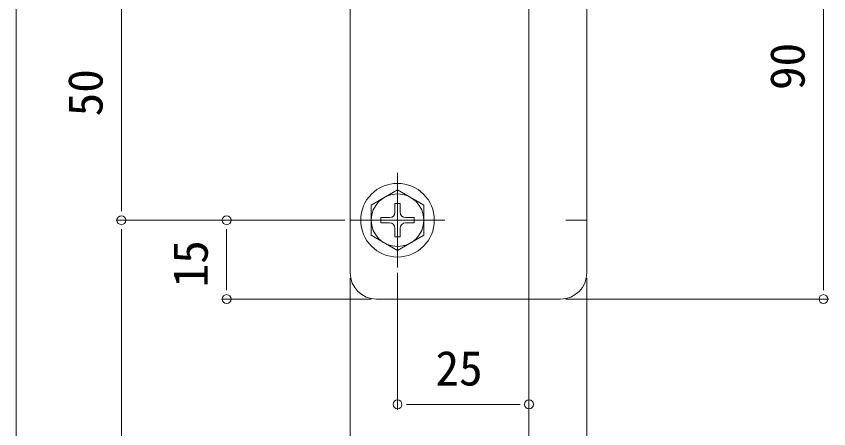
# Model space of a CAD drawing. Units: millimetres, scale not verified. Extents: x -990 to 990, y -1598 to 1604.
# Drawn here: x -597.5 to -443, y 674.4 to 752.8 of the extents above; entities that cross this region are included whole.
import ezdxf
from ezdxf.enums import TextEntityAlignment as Align

# ---------------------------------------------------------------- set-up
doc = ezdxf.new("R2010")
doc.units = ezdxf.units.MM
doc.header["$LTSCALE"] = 8
doc.linetypes.add('CHAIN2', pattern=[12, 9, -1, 1, -1])
for name, color, linetype, lineweight in [('0-2_YKK_ZWAK', 2, 'Continuous', 9), ('0-3_YKK_11', 4, 'Continuous', 9), ('0-5_YKK_13', 6, 'Continuous', 9)]:
    doc.layers.add(name, color=color, linetype=linetype, lineweight=lineweight)
doc.styles.add('ＭＳ ゴシック', font='')
doc.styles.get('ＭＳ ゴシック').set_extended_font_data('MS Gothic')

msp = doc.modelspace()

# ---------------------------------------------------------------- linework, layer by layer
at = {"layer": '0-2_YKK_ZWAK'}
msp.add_line((-500, 871.024), (-500, 267.024), dxfattribs=at)
at = {"layer": '0-3_YKK_11'}
for p, q in [((-534, 789.024), (-534, 704.024)), ((-489, 789.024), (-489, 704.024)), ((-525, 719.774), (-530, 716.887)), ((-525, 719.774), (-520, 716.887)), ((-530, 716.887), (-530, 711.161)), ((-525.5, 717.174), (-525.5, 715.524)), ((-524.5, 717.174), (-525.5, 717.174)), ((-524.5, 717.174), (-524.5, 715.524)), ((-520, 711.161), (-520, 716.887)), ((-534, 714.024), (-530, 714.024)), ((-528.15, 714.524), (-526.5, 714.524)), ((-528.15, 714.524), (-528.15, 713.524)), ((-523.5, 714.524), (-521.85, 714.524)), ((-521.85, 713.524), (-521.85, 714.524)), ((-493, 714.024), (-489, 714.024)), ((-528.15, 713.524), (-526.5, 713.524)), ((-525.5, 712.524), (-525.5, 710.874)), ((-524.5, 712.524), (-524.5, 710.874)), ((-523.5, 713.524), (-521.85, 713.524)), ((-525, 708.274), (-530, 711.161)), ((-525.5, 710.874), (-524.5, 710.874)), ((-525, 708.274), (-520, 711.161)), ((-500, 703.024), (-500, 699.024)), ((-529, 699.024), (-494, 699.024))]:
    msp.add_line(p, q, dxfattribs=at)
at = {"layer": '0-3_YKK_11', "linetype": 'CHAIN2'}
for p, q in [((-525, 705.024), (-525, 723.024)), ((-534, 714.024), (-516, 714.024))]:
    msp.add_line(p, q, dxfattribs=at)
at = {"layer": '0-3_YKK_11'}
for radius in [7, 5]:
    msp.add_circle((-525, 714.024), radius, dxfattribs=at)
for centre, radius, start, end in [((-526.5, 715.524), 1, 270, 0), ((-523.5, 715.524), 1, 180, 270), ((-526.5, 712.524), 1, 0, 90), ((-523.5, 712.524), 1, 90, 180), ((-529, 704.024), 5, 180, 270), ((-494, 704.024), 5, 270, 0)]:
    msp.add_arc(centre, radius, start, end, dxfattribs=at)
at = {"layer": '0-5_YKK_13'}
for p, q in [((-597.5, 441.024), (-597.5, 852.021)), ((-444, 785.624), (-444, 702.424)), ((-577.5, 717.424), (-577.5, 760.624)), ((-577.5, 715.724), (-577.5, 717.424)), ((-535, 714.024), (-578.5, 714.024)), ((-535, 714.024), (-578.5, 714.024)), ((-535, 714.024), (-558.5, 714.024)), ((-577.5, 712.324), (-577.5, 710.624)), ((-557.5, 712.324), (-557.5, 710.624)), ((-577.5, 710.624), (-577.5, 432.424)), ((-557.5, 702.424), (-557.5, 710.624)), ((-534, 703.024), (-534, 658.024)), ((-525, 704.024), (-525, 678.024)), ((-489, 703.024), (-489, 658.024)), ((-557.5, 700.724), (-557.5, 702.424)), ((-444, 700.724), (-444, 702.424)), ((-530, 699.024), (-558.5, 699.024)), ((-493, 699.024), (-443, 699.024)), ((-500, 698.024), (-500, 678.024)), ((-523.3, 679.024), (-521.6, 679.024)), ((-503.4, 679.024), (-521.6, 679.024)), ((-501.7, 679.024), (-503.4, 679.024))]:
    msp.add_line(p, q, dxfattribs=at)
for centre, start, end in [((-577.5, 714.024), 90, 270), ((-577.5, 714.024), 90, 270), ((-577.5, 714.024), 270, 90), ((-577.5, 714.024), 270, 90), ((-557.5, 714.024), 90, 270), ((-557.5, 714.024), 270, 90), ((-557.5, 699.024), 90, 270), ((-557.5, 699.024), 270, 90), ((-444, 699.024), 90, 270), ((-444, 699.024), 270, 90), ((-525, 679.024), 0, 180), ((-500, 679.024), 0, 180), ((-525, 679.024), 180, 0), ((-500, 679.024), 180, 0)]:
    msp.add_arc(centre, 0.85, start, end, dxfattribs=at)

# ---------------------------------------------------------------- texts
at = {"layer": '0-5_YKK_13', "style": 'ＭＳ ゴシック'}
for s, p in [('90', (-445.6, 738.744)), ('50', (-579.1, 733.744)), ('15', (-559.1, 701.244))]:
    msp.add_text(s, height=6.598, rotation=90, dxfattribs=at).set_placement(p, align=Align.BOTTOM_LEFT)
msp.add_text('25', height=6.598, dxfattribs=at).set_placement((-517.78, 680.624), align=Align.BOTTOM_LEFT)

doc.saveas('drawing.dxf')
